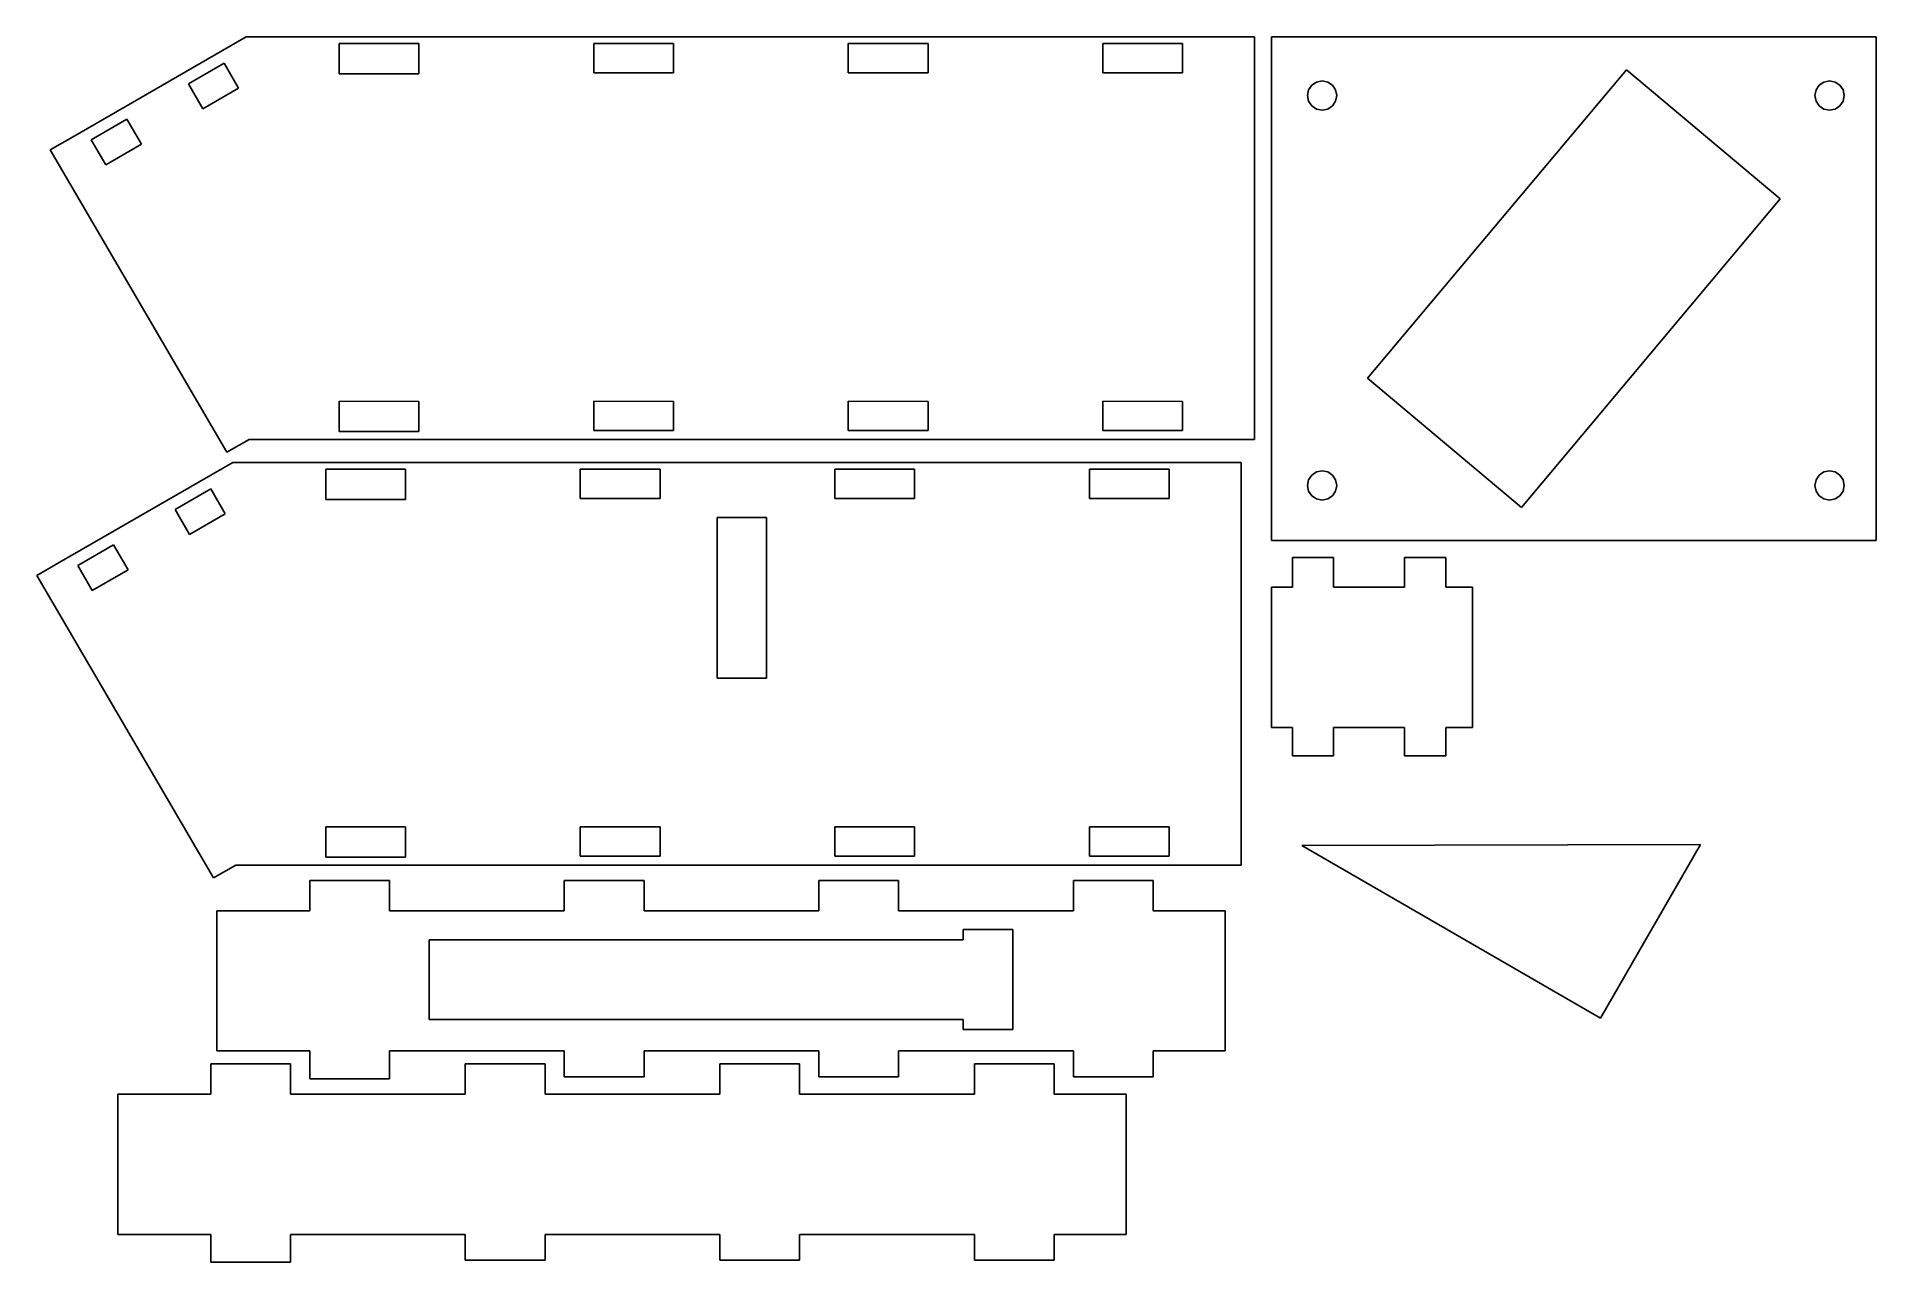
# Model space of a CAD drawing. Extents: x 39 to 221, y 80 to 201.
import ezdxf

# ---------------------------------------------------------------- set-up
doc = ezdxf.new("R2010")
doc.units = 0

msp = doc.modelspace()

# ---------------------------------------------------------------- linework, layer by layer
at = {"layer": '圖層 1'}
for p, q in [((59.3853, 201.069), (42.1827, 191.13731)), ((159.285, 201.069), (59.3853, 201.069)), ((159.285, 161.169), (159.285, 201.069)), ((160.973, 201.069), (160.973, 151.169)), ((220.873, 201.069), (160.973, 201.069)), ((160.973, 201.069), (160.973, 201.069)), ((220.873, 151.169), (220.873, 201.069)), ((68.58629, 200.403924), (76.4866, 200.403)), ((68.5863, 197.403), (68.58629, 200.403924)), ((76.4866, 200.403), (76.4866, 197.403)), ((93.80959, 200.403924), (101.709, 200.403)), ((93.8096, 197.503), (93.80959, 200.403924)), ((101.709, 200.403), (101.709, 197.503)), ((119.032, 197.503), (119.03229, 200.403924)), ((119.03229, 200.403924), (126.933, 200.403)), ((126.933, 200.403), (126.933, 197.503)), ((144.25559, 200.403924), (152.155, 200.403)), ((144.256, 197.503), (144.25559, 200.403924)), ((152.155, 200.403), (152.155, 197.503)), ((53.65494, 196.404684), (57.19219, 198.446934)), ((57.19219, 198.446934), (58.62208, 195.970084)), ((76.4866, 197.403), (68.5863, 197.403)), ((101.709, 197.503), (93.8096, 197.503)), ((126.933, 197.503), (119.032, 197.503)), ((152.155, 197.503), (144.256, 197.503)), ((170.477, 167.232), (196.124, 197.797)), ((196.124, 197.797), (211.368, 185.006)), ((196.124, 197.797), (196.124, 197.797)), ((55.08483, 193.927834), (53.65494, 196.404684)), ((58.62208, 195.970084), (55.08483, 193.927834)), ((164.528, 195.247), (164.638375, 195.801891)), ((164.638375, 194.692109), (164.528, 195.247)), ((164.638375, 195.801891), (164.952695, 196.272305)), ((164.952695, 196.272305), (165.423109, 196.586625)), ((165.423109, 196.586625), (165.978, 196.697)), ((165.978, 196.697), (166.542405, 196.583052)), ((165.978, 196.697), (165.978, 196.697)), ((166.542405, 196.583052), (167.003305, 196.272305)), ((167.003305, 196.272305), (167.314052, 195.811405)), ((167.314052, 195.811405), (167.428, 195.247)), ((167.428, 195.247), (167.314052, 194.682595)), ((214.798, 195.247), (214.908375, 195.801891)), ((214.908375, 194.692109), (214.798, 195.247)), ((214.908375, 195.801891), (215.222695, 196.272305)), ((215.222695, 196.272305), (215.693109, 196.586625)), ((215.693109, 196.586625), (216.248, 196.697)), ((216.248, 196.697), (216.802891, 196.586625)), ((216.248, 196.697), (216.248, 196.697)), ((216.802891, 196.586625), (217.273305, 196.272305)), ((217.273305, 196.272305), (217.587625, 195.801891)), ((217.587625, 195.801891), (217.698, 195.247)), ((217.698, 195.247), (217.587625, 194.692109)), ((164.952695, 194.221695), (164.638375, 194.692109)), ((165.423109, 193.907375), (164.952695, 194.221695)), ((165.978, 193.797), (165.423109, 193.907375)), ((166.542405, 193.910948), (165.978, 193.797)), ((167.003305, 194.221695), (166.542405, 193.910948)), ((167.314052, 194.682595), (167.003305, 194.221695)), ((215.222695, 194.221695), (214.908375, 194.692109)), ((215.693109, 193.907375), (215.222695, 194.221695)), ((216.248, 193.797), (215.693109, 193.907375)), ((216.802891, 193.907375), (216.248, 193.797)), ((217.273305, 194.221695), (216.802891, 193.907375)), ((217.587625, 194.692109), (217.273305, 194.221695)), ((44.03124, 190.847914), (47.56849, 192.890684)), ((47.56849, 192.890684), (48.99838, 190.413834)), ((42.1827, 191.13731), (39.96113, 189.86865)), ((39.96113, 189.86865), (57.45363, 159.90045)), ((45.46113, 188.371584), (44.03124, 190.847914)), ((48.99838, 190.413834), (45.46113, 188.371584)), ((211.368, 185.006), (185.721, 154.441)), ((185.721, 154.441), (170.477, 167.232)), ((68.58629, 164.949784), (76.4866, 164.949)), ((68.5863, 161.949), (68.58629, 164.949784)), ((76.4866, 164.949), (76.4866, 161.949)), ((93.80959, 164.949784), (101.709, 164.949)), ((93.8096, 162.049), (93.80959, 164.949784)), ((101.709, 164.949), (101.709, 162.049)), ((119.032, 162.049), (119.03229, 164.949784)), ((119.03229, 164.949784), (126.933, 164.949)), ((126.933, 164.949), (126.933, 162.049)), ((144.25559, 164.949784), (152.155, 164.949)), ((144.256, 162.049), (144.25559, 164.949784)), ((152.155, 164.949), (152.155, 162.049)), ((57.45363, 159.90045), (59.6752, 161.16911)), ((59.6752, 161.16911), (159.285, 161.169)), ((76.4866, 161.949), (68.5863, 161.949)), ((101.709, 162.049), (93.8096, 162.049)), ((126.933, 162.049), (119.032, 162.049)), ((152.155, 162.049), (144.256, 162.049)), ((58.0549, 158.899), (40.8523, 148.96731)), ((157.955, 158.899), (58.0549, 158.899)), ((157.955, 118.999), (157.955, 158.899)), ((67.2558, 155.233), (67.25589, 158.233924)), ((67.25589, 158.233924), (75.1561, 158.234)), ((75.1561, 158.234), (75.1561, 155.233)), ((92.4791, 155.334), (92.47919, 158.233924)), ((92.47919, 158.233924), (100.379, 158.234)), ((100.379, 158.234), (100.379, 155.334)), ((117.70199, 158.233924), (125.602, 158.234)), ((117.702, 155.334), (117.70199, 158.233924)), ((125.602, 158.234), (125.602, 155.334)), ((142.925, 155.334), (142.92529, 158.233924)), ((142.92529, 158.233924), (150.825, 158.234)), ((150.825, 158.234), (150.825, 155.334)), ((164.528, 156.618), (164.638375, 157.172891)), ((164.638375, 157.172891), (164.952695, 157.643305)), ((164.952695, 157.643305), (165.423109, 157.957625)), ((165.423109, 157.957625), (165.978, 158.068)), ((165.978, 158.068), (166.542405, 157.954052)), ((165.978, 158.068), (165.978, 158.068)), ((166.542405, 157.954052), (167.003305, 157.643305)), ((167.003305, 157.643305), (167.314052, 157.182405)), ((167.314052, 157.182405), (167.428, 156.618)), ((214.798, 156.618), (214.908375, 157.172891)), ((214.908375, 157.172891), (215.222695, 157.643305)), ((215.222695, 157.643305), (215.693109, 157.957625)), ((215.693109, 157.957625), (216.248, 158.068)), ((216.248, 158.068), (216.802891, 157.957625)), ((216.248, 158.068), (216.248, 158.068)), ((216.802891, 157.957625), (217.273305, 157.643305)), ((217.273305, 157.643305), (217.587625, 157.172891)), ((217.587625, 157.172891), (217.698, 156.618)), ((52.32464, 154.234684), (55.86189, 156.276934)), ((55.86189, 156.276934), (57.29178, 153.800084)), ((75.1561, 155.233), (67.2558, 155.233)), ((100.379, 155.334), (92.4791, 155.334)), ((125.602, 155.334), (117.702, 155.334)), ((150.825, 155.334), (142.925, 155.334)), ((164.638375, 156.063109), (164.528, 156.618)), ((164.952695, 155.592695), (164.638375, 156.063109)), ((165.423109, 155.278375), (164.952695, 155.592695)), ((165.978, 155.168), (165.423109, 155.278375)), ((166.542405, 155.281948), (165.978, 155.168)), ((167.003305, 155.592695), (166.542405, 155.281948)), ((167.314052, 156.053595), (167.003305, 155.592695)), ((167.428, 156.618), (167.314052, 156.053595)), ((214.908375, 156.063109), (214.798, 156.618)), ((215.222695, 155.592695), (214.908375, 156.063109)), ((215.693109, 155.278375), (215.222695, 155.592695)), ((216.248, 155.168), (215.693109, 155.278375)), ((216.802891, 155.278375), (216.248, 155.168)), ((217.273305, 155.592695), (216.802891, 155.278375)), ((217.587625, 156.063109), (217.273305, 155.592695)), ((217.698, 156.618), (217.587625, 156.063109)), ((53.75453, 151.757834), (52.32464, 154.234684)), ((57.29178, 153.800084), (53.75453, 151.757834)), ((106.03969, 153.429564), (110.939, 153.429)), ((106.04, 137.529), (106.03969, 153.429564)), ((110.939, 153.429), (110.939, 137.529)), ((42.70094, 148.677924), (46.23819, 150.720684)), ((46.23819, 150.720684), (47.66808, 148.243834)), ((160.973, 151.169), (220.873, 151.169)), ((163.03, 149.481), (163.03, 146.532)), ((167.114, 149.481), (163.03, 149.481)), ((167.114, 146.532), (167.114, 149.481)), ((178.227, 149.481), (174.142, 149.481)), ((174.142, 149.481), (174.142, 146.532)), ((178.227, 146.532), (178.227, 149.481)), ((40.8523, 148.96731), (38.63073, 147.69865)), ((38.63073, 147.69865), (56.12323, 117.73045)), ((44.13083, 146.201584), (42.70094, 148.677924)), ((47.66808, 148.243834), (44.13083, 146.201584)), ((163.03, 146.532), (160.973, 146.532)), ((160.973, 146.532), (160.973, 132.632)), ((174.142, 146.532), (167.114, 146.532)), ((180.873, 146.532), (178.227, 146.532)), ((180.873, 132.632), (180.873, 146.532)), ((110.939, 137.529), (106.04, 137.529)), ((160.973, 132.632), (163.03, 132.632)), ((163.03, 132.632), (163.03, 129.823)), ((167.114, 129.823), (167.114, 132.632)), ((167.114, 132.632), (174.142, 132.632)), ((174.142, 132.632), (174.142, 129.823)), ((178.227, 129.823), (178.227, 132.632)), ((178.227, 132.632), (180.873, 132.632)), ((163.03, 129.823), (167.114, 129.823)), ((174.142, 129.823), (178.227, 129.823)), ((67.2558, 119.779), (67.25599, 122.779784)), ((67.25599, 122.779784), (75.1561, 122.779)), ((75.1561, 122.779), (75.1561, 119.779)), ((92.4791, 119.879), (92.47929, 122.779784)), ((92.47929, 122.779784), (100.379, 122.779)), ((100.379, 122.779), (100.379, 119.879)), ((117.702, 119.879), (117.70209, 122.779784)), ((117.70209, 122.779784), (125.602, 122.779)), ((125.602, 122.779), (125.602, 119.879)), ((142.925, 119.879), (142.92539, 122.779784)), ((142.92539, 122.779784), (150.825, 122.779)), ((150.825, 122.779), (150.825, 119.879)), ((203.47524, 121.0499), (163.962, 120.927)), ((163.962, 120.927), (193.5437, 103.848)), ((193.5437, 103.848), (203.47524, 121.0499)), ((56.12323, 117.73045), (58.3448, 118.99911)), ((58.3448, 118.99911), (157.955, 118.999)), ((75.1561, 119.779), (67.2558, 119.779)), ((100.379, 119.879), (92.4791, 119.879)), ((125.602, 119.879), (117.702, 119.879)), ((150.825, 119.879), (142.925, 119.879)), ((65.6683, 117.485), (65.6683, 114.485)), ((73.5686, 117.485), (65.6683, 117.485)), ((73.5686, 114.485), (73.5686, 117.485)), ((98.7914, 117.485), (90.8916, 117.485)), ((90.8916, 117.485), (90.8916, 114.485)), ((98.7914, 114.485), (98.7914, 117.485)), ((124.015, 117.485), (116.114, 117.485)), ((116.114, 117.485), (116.114, 114.485)), ((124.015, 114.485), (124.015, 117.485)), ((149.237, 117.485), (141.338, 117.485)), ((141.338, 117.485), (141.338, 114.485)), ((149.237, 114.485), (149.237, 117.485)), ((65.6683, 114.485), (56.4674, 114.485)), ((56.4674, 114.485), (56.4674, 100.585)), ((90.8916, 114.485), (73.5686, 114.485)), ((116.114, 114.485), (98.7914, 114.485)), ((141.338, 114.485), (124.015, 114.485)), ((156.367, 114.485), (149.237, 114.485)), ((156.367, 100.585), (156.367, 114.485)), ((77.5177, 103.706), (77.5177, 111.606)), ((77.5177, 111.606), (130.417, 111.606)), ((130.417, 111.606), (130.4173, 112.60574)), ((130.4173, 112.60574), (135.317, 112.606)), ((135.317, 112.606), (135.317, 102.706)), ((130.417, 103.706), (77.5177, 103.706)), ((130.417, 102.706), (130.417, 103.706)), ((135.317, 102.706), (130.417, 102.706)), ((56.4674, 100.585), (65.6683, 100.585)), ((65.6683, 100.585), (65.6683, 97.8265)), ((73.5686, 97.8265), (73.5686, 100.585)), ((73.5686, 100.585), (90.8916, 100.585)), ((90.8916, 100.585), (90.8916, 98.0234)), ((98.7914, 98.0234), (98.7914, 100.585)), ((98.7914, 100.585), (116.114, 100.585)), ((116.114, 100.585), (116.114, 98.0234)), ((124.015, 98.0234), (124.015, 100.585)), ((124.015, 100.585), (141.338, 100.585)), ((141.338, 100.585), (141.338, 98.0234)), ((149.237, 98.0234), (149.237, 100.585)), ((149.237, 100.585), (156.367, 100.585)), ((55.8633, 99.3125), (55.8633, 96.3122)), ((63.7635, 99.3125), (55.8633, 99.3125)), ((63.7635, 96.3122), (63.7635, 99.3125)), ((88.9863, 99.3125), (81.0865, 99.3125)), ((81.0865, 99.3125), (81.0865, 96.3122)), ((88.9863, 96.3122), (88.9863, 99.3125)), ((114.21, 99.3125), (106.309, 99.3125)), ((106.309, 99.3125), (106.309, 96.3122)), ((114.21, 96.3122), (114.21, 99.3125)), ((139.432, 99.3125), (131.533, 99.3125)), ((131.533, 99.3125), (131.533, 96.3122)), ((139.432, 96.3122), (139.432, 99.3125)), ((65.6683, 97.8265), (73.5686, 97.8265)), ((90.8916, 98.0234), (98.7914, 98.0234)), ((116.114, 98.0234), (124.015, 98.0234)), ((141.338, 98.0234), (149.237, 98.0234)), ((55.8633, 96.3122), (46.6623, 96.3122)), ((46.6623, 96.3122), (46.6623, 82.4123)), ((81.0865, 96.3122), (63.7635, 96.3122)), ((106.309, 96.3122), (88.9863, 96.3122)), ((131.533, 96.3122), (114.21, 96.3122)), ((146.562, 96.3122), (139.432, 96.3122)), ((146.562, 82.4123), (146.562, 96.3122)), ((46.6623, 82.4123), (55.8633, 82.4123)), ((55.8633, 82.4123), (55.8633, 79.6538)), ((63.7635, 79.6538), (63.7635, 82.4123)), ((63.7635, 82.4123), (81.0865, 82.4123)), ((81.0865, 82.4123), (81.0865, 79.8507)), ((88.9863, 79.8507), (88.9863, 82.4123)), ((88.9863, 82.4123), (106.309, 82.4123)), ((106.309, 82.4123), (106.309, 79.8507)), ((114.21, 79.8507), (114.21, 82.4123)), ((114.21, 82.4123), (131.533, 82.4123)), ((131.533, 82.4123), (131.533, 79.8507)), ((139.432, 79.8507), (139.432, 82.4123)), ((139.432, 82.4123), (146.562, 82.4123)), ((55.8633, 79.6538), (63.7635, 79.6538)), ((81.0865, 79.8507), (88.9863, 79.8507)), ((106.309, 79.8507), (114.21, 79.8507)), ((131.533, 79.8507), (139.432, 79.8507))]:
    msp.add_line(p, q, dxfattribs=at)

doc.saveas('drawing.dxf')
